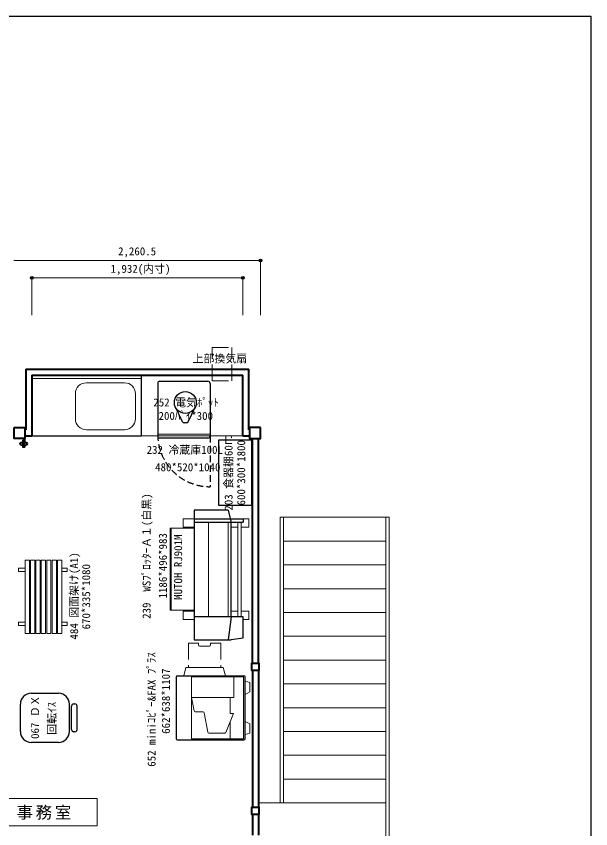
# Model space of a CAD drawing. Units: millimetres, scale not verified. Extents: x -9777 to 9888, y -7005 to 6977.
# Drawn here: x 4622 to 9885, y -462 to 6977 of the extents above; entities that cross this region are included whole.
import ezdxf
from ezdxf.enums import TextEntityAlignment as Align

# ---------------------------------------------------------------- set-up
doc = ezdxf.new("R2010")
doc.units = ezdxf.units.MM
doc.header["$LTSCALE"] = 50
doc.header["$PDMODE"] = 32
doc.header["$PDSIZE"] = 25
doc.linetypes.add('DASHED1', pattern=[1.8, 1.2, -0.6])
doc.linetypes.add('DASHED3', pattern=[4, 3, -1])
for name, color, linetype, lineweight in [('0-0', 7, 'Continuous', 25), ('0-1', 7, 'Continuous', 25), ('0-2', 7, 'Continuous', 25), ('0-A', 7, 'Continuous', 18)]:
    doc.layers.add(name, color=color, linetype=linetype, lineweight=lineweight)
doc.styles.add('ＭＳ ゴシック', font='')
doc.styles.get('ＭＳ ゴシック').set_extended_font_data('MS Gothic')

msp = doc.modelspace()

# ---------------------------------------------------------------- linework, layer by layer
at = {"layer": '0-0'}
msp.add_lwpolyline([(-9777.2, 6977.36), (9884.96, 6977.36), (9884.96, -7005.08)], dxfattribs=at)
at = {"layer": '0-1', "color": 4, "lineweight": 18}
for p, q in [((4599.1, 4741.76), (6859.6, 4741.76)), ((6859.6, 4741.76), (6859.6, 4241.76)), ((4764.6, 4582.53), (4764.6, 4241.76)), ((4764.6, 4582.53), (6696.6, 4582.53)), ((6696.6, 4582.53), (6696.6, 4241.76)), ((5768.92, 3661.5), (4768.92, 3661.5)), ((5263.92, 3621.5), (5613.92, 3621.5)), ((5163.92, 3291.5), (5163.92, 3521.5)), ((5713.92, 3291.5), (5713.92, 3521.5)), ((4764.6, 3136.76), (6696.6, 3136.76)), ((5613.92, 3191.5), (5263.92, 3191.5)), ((7039.6, -225.24), (7039.6, 2389.76)), ((7071.6, 2389.76), (7039.6, 2389.76)), ((8007.6, -2488.24), (8007.6, 2389.76)), ((8039.6, -2488.24), (8039.6, 2389.76)), ((7071.6, 2171.85), (8007.6, 2171.85)), ((7071.6, 1953.93), (8007.6, 1953.93)), ((7071.6, 1736.01), (8007.6, 1736.01)), ((7071.6, 1518.1), (8007.6, 1518.1)), ((7071.6, 1300.18), (8007.6, 1300.18)), ((7071.6, 1082.26), (8007.6, 1082.26)), ((7071.6, 864.35), (8007.6, 864.35)), ((7071.6, 646.43), (8007.6, 646.43)), ((7071.6, 428.51), (8007.6, 428.51)), ((7071.6, 210.6), (8007.6, 210.6)), ((7071.6, -7.32), (8007.6, -7.32)), ((6839.6, -225.24), (7071.6, -225.24)), ((7071.6, -225.24), (8007.6, -225.24))]:
    msp.add_line(p, q, dxfattribs=at)
at = {"layer": '0-1', "color": 4, "linetype": 'DASHED3', "lineweight": 18}
for p, q in [((6416.6, 3944.76), (6596.6, 3944.76)), ((6416.6, 3639.76), (6416.6, 3944.76))]:
    msp.add_line(p, q, dxfattribs=at)
at = {"layer": '0-1', "color": 2, "lineweight": 40}
for p, q in [((4709.6, 3744.76), (6751.6, 3744.76)), ((4709.6, 3744.76), (4709.6, 3191.76)), ((6751.6, 3191.76), (6751.6, 3744.76)), ((4764.6, 3689.76), (6696.6, 3689.76)), ((4764.6, 3689.76), (4764.6, 3136.76)), ((6696.6, 3136.76), (6696.6, 3689.76)), ((4701.6, 3191.76), (4709.6, 3191.76)), ((4701.6, 3136.76), (4764.6, 3136.76)), ((6696.6, 3136.76), (6759.6, 3136.76)), ((6751.6, 3191.76), (6759.6, 3191.76)), ((6784.6, 1053.76), (6784.6, 3111.76)), ((6839.6, 1053.76), (6839.6, 3111.76)), ((6784.6, 988.76), (6784.6, -265.24)), ((6839.6, 988.76), (6839.6, -265.24)), ((6784.6, -330.24), (6784.6, -520.24)), ((6839.6, -330.24), (6839.6, -520.24))]:
    msp.add_line(p, q, dxfattribs=at)
at = {"layer": '0-1'}
for p, q in [((5768.92, 3686.5), (4768.92, 3686.5)), ((5768.92, 3136.5), (5768.92, 3686.5)), ((4662.6, 3078.26), (4662.6, 3050.26)), ((4662.6, 3078.26), (4677.6, 3078.26)), ((4662.6, 3050.26), (4677.6, 3050.26)), ((4677.6, 3096.76), (4677.6, 3031.76)), ((4677.6, 3096.76), (4689.6, 3096.76)), ((4689.6, 3111.76), (4689.6, 3031.76)), ((4701.6, 3111.76), (4701.6, 3031.76)), ((4701.6, 3078.26), (4716.6, 3078.26)), ((4701.6, 3050.26), (4716.6, 3050.26)), ((4716.6, 3078.26), (4716.6, 3050.26)), ((4677.6, 3031.76), (4701.6, 3031.76))]:
    msp.add_line(p, q, dxfattribs=at)
at = {"layer": '0-1', "color": 4, "linetype": 'DASHED3', "lineweight": 18}
msp.add_lwpolyline([(6416.6, 3639.76), (6596.6, 3639.76), (6596.6, 3944.76)], dxfattribs=at)
at = {"layer": '0-1'}
msp.add_lwpolyline([(4768.92, 3686.5), (4768.92, 3136.5), (5768.92, 3136.5)], dxfattribs=at)
at = {"layer": '0-1', "color": 2, "lineweight": 40}
for points in [[(4601.6, 3211.76), (4701.6, 3211.76), (4701.6, 3111.76), (4601.6, 3111.76)], [(6859.6, 3211.76), (6759.6, 3211.76), (6759.6, 3111.76), (6859.6, 3111.76)], [(6844.6, 988.76), (6779.6, 988.76), (6779.6, 1053.76), (6844.6, 1053.76)], [(6844.6, -330.24), (6779.6, -330.24), (6779.6, -265.24), (6844.6, -265.24)]]:
    msp.add_lwpolyline(points, close=True, dxfattribs=at)
at = {"layer": '0-1', "color": 4, "lineweight": 18}
msp.add_lwpolyline([(7071.6, -225.24), (7071.6, 2389.76), (8007.6, 2389.76), (8039.6, 2389.76)], dxfattribs=at)
for centre, start, end in [((5263.92, 3521.5), 90, 180), ((5613.92, 3521.5), 0, 90), ((5263.92, 3291.5), 180, 270), ((5613.92, 3291.5), 270, 0)]:
    msp.add_arc(centre, 100, start, end, dxfattribs=at)
at = {"layer": '0-1'}
for centre, start, end in [((4662.6, 3064.26), 89.99998, 269.99998), ((4716.6, 3064.26), 270, 90)]:
    msp.add_arc(centre, 10, start, end, dxfattribs=at)
at = {"layer": '0-1', "color": 4}
for p in [(6859.6, 4741.76), (4764.6, 4582.53), (6696.6, 4582.53)]:
    msp.add_point(p, dxfattribs=at)
at = {"layer": '0-2'}
for p, q in [((5917.47, 3615), (5917.47, 3135)), ((5937.47, 3635), (6377.47, 3635)), ((6397.47, 3615), (6397.47, 3135)), ((6145.2, 3264.71), (6080.79, 3396.82)), ((6196.15, 3264.71), (6260.56, 3396.82)), ((6178.18, 3253.47), (6163.17, 3253.47)), ((6377.47, 3115), (5937.47, 3115)), ((6561.93, 2455.18), (6251.93, 2455.18)), ((6251.93, 2455.18), (6251.93, 1269.18)), ((6251.93, 2375.18), (6701.93, 2375.18)), ((6251.93, 2345.18), (6701.93, 2345.18)), ((6591.93, 1479.18), (6591.93, 2345.18)), ((6701.93, 2375.18), (6701.93, 2345.18)), ((6701.93, 1479.18), (6251.93, 1479.18)), ((6591.93, 1479.18), (6561.93, 1269.18)), ((6701.93, 1281.91), (6701.93, 1479.18)), ((6251.93, 1269.18), (6591.93, 1269.18)), ((6701.93, 1281.91), (6591.93, 1269.18)), ((6086.71, 928.57), (6086.71, 361.57)), ((6096.71, 938.57), (6707.71, 938.57)), ((6717.71, 361.57), (6717.71, 928.57)), ((4759.28, 778.8), (5009.28, 778.8)), ((4659.28, 428.8), (4659.28, 678.8)), ((5109.28, 428.8), (5109.28, 678.8)), ((5149.28, 681.93), (5159.28, 681.93)), ((5129.28, 445.8), (5129.28, 661.93)), ((5179.28, 445.8), (5179.28, 661.93)), ((5159.28, 425.8), (5149.28, 425.8)), ((5009.28, 328.8), (4759.28, 328.8)), ((6096.71, 351.57), (6707.71, 351.57))]:
    msp.add_line(p, q, dxfattribs=at)
at = {"layer": '0-2', "color": 4, "lineweight": 18}
for p, q in [((6397.47, 3150), (5917.47, 3150)), ((6251.93, 2375.18), (6151.93, 2375.18)), ((6151.93, 2375.18), (6151.93, 2300.18)), ((6381.93, 2345.18), (6381.93, 1479.18)), ((6563.03, 2345.18), (6562.15, 1479.18)), ((6651.93, 2345.18), (6651.93, 1479.18)), ((6681.93, 2345.18), (6681.93, 1479.18)), ((6251.93, 2290.18), (6031.93, 2290.18)), ((6031.93, 1539.18), (6031.93, 2290.18)), ((6041.93, 1539.18), (6041.93, 2290.18)), ((6251.93, 2300.18), (6151.93, 2300.18)), ((6591.93, 2300.18), (6651.93, 2300.18)), ((6681.93, 2300.18), (6751.93, 2300.18)), ((4703.34, 1996.21), (4742.62, 1996.21)), ((4703.34, 1326.21), (4703.34, 1996.21)), ((4742.62, 1326.21), (4742.62, 1996.21)), ((4752.62, 1996.21), (4791.91, 1996.21)), ((4752.62, 1326.21), (4752.62, 1996.21)), ((4791.91, 1326.21), (4791.91, 1996.21)), ((4801.91, 1996.21), (4841.19, 1996.21)), ((4801.91, 1326.21), (4801.91, 1996.21)), ((4841.19, 1326.21), (4841.19, 1996.21)), ((4851.19, 1996.21), (4890.48, 1996.21)), ((4851.19, 1326.21), (4851.19, 1996.21)), ((4890.48, 1326.21), (4890.48, 1996.21)), ((4900.48, 1996.21), (4939.76, 1996.21)), ((4900.48, 1326.21), (4900.48, 1996.21)), ((4939.76, 1326.21), (4939.76, 1996.21)), ((4949.76, 1996.21), (4989.05, 1996.21)), ((4949.76, 1326.21), (4949.76, 1996.21)), ((4989.05, 1326.21), (4989.05, 1996.21)), ((4999.05, 1996.21), (5038.34, 1996.21)), ((4999.05, 1326.21), (4999.05, 1996.21)), ((5038.34, 1996.21), (5038.34, 1326.21)), ((4640.89, 1894.03), (4640.89, 1924.03)), ((4640.89, 1924.03), (4703.34, 1924.03)), ((4640.89, 1894.03), (4703.34, 1894.03)), ((5038.34, 1924.03), (5089.68, 1924.03)), ((5038.34, 1894.03), (5089.68, 1894.03)), ((5089.68, 1894.03), (5089.68, 1924.03)), ((6251.93, 1539.18), (6031.93, 1539.18)), ((6151.93, 1529.18), (6151.93, 1454.18)), ((6251.93, 1529.18), (6151.93, 1529.18)), ((6651.93, 1529.18), (6591.93, 1529.18)), ((6751.93, 1529.18), (6681.93, 1529.18)), ((6751.93, 1529.18), (6751.93, 1454.18)), ((4640.89, 1398.4), (4640.89, 1428.4)), ((4640.89, 1428.4), (4703.34, 1428.4)), ((5038.34, 1428.4), (5089.68, 1428.4)), ((5089.68, 1398.4), (5089.68, 1428.4)), ((6251.93, 1454.18), (6151.93, 1454.18)), ((6751.93, 1454.18), (6701.93, 1454.18)), ((4640.89, 1398.4), (4703.34, 1398.4)), ((5038.34, 1398.4), (5089.68, 1398.4)), ((4742.62, 1326.21), (4703.34, 1326.21)), ((4791.91, 1326.21), (4752.62, 1326.21)), ((4841.19, 1326.21), (4801.91, 1326.21)), ((4890.48, 1326.21), (4851.19, 1326.21)), ((4939.76, 1326.21), (4900.48, 1326.21)), ((4989.05, 1326.21), (4949.76, 1326.21)), ((5038.34, 1326.21), (4999.05, 1326.21)), ((6291.6, 1221.57), (6291.6, 1236.57)), ((6176.71, 1013.57), (6156.71, 938.57)), ((6517.71, 1013.57), (6176.71, 1013.57)), ((6517.71, 1013.57), (6537.71, 938.57)), ((6096.71, 938.57), (6707.71, 938.57)), ((6226.71, 930.21), (6702.33, 930.21)), ((6613.82, 740.21), (6613.82, 930.21)), ((6717.71, 888.57), (6762.71, 875.95)), ((6762.71, 792.51), (6762.71, 875.95)), ((6717.71, 768.57), (6762.71, 792.51)), ((6226.71, 740.21), (6613.82, 740.21)), ((6251.07, 617.08), (6226.71, 740.21)), ((6582.33, 740.21), (6582.33, 594.75)), ((6334.27, 609.02), (6260.88, 609.02)), ((6376.78, 423.08), (6344.1, 600.83)), ((6540.72, 421.07), (6612.39, 594.75)), ((6612.39, 594.75), (6582.33, 594.75)), ((6582.33, 362.07), (6582.33, 521.89)), ((6717.71, 521.57), (6762.71, 497.63)), ((6762.71, 497.63), (6762.71, 414.19)), ((6531.47, 414.89), (6386.61, 414.89)), ((6717.71, 401.57), (6762.71, 414.19))]:
    msp.add_line(p, q, dxfattribs=at)
at = {"layer": '0-2', "linetype": 'DASHED1'}
msp.add_line((6397.47, 3135), (6397.47, 2670), dxfattribs=at)
at = {"layer": '0-2', "color": 4, "linetype": 'DASHED3', "lineweight": 18}
for p, q in [((6198.68, 1236.57), (6291.6, 1236.57)), ((6198.68, 1236.57), (6198.68, 1013.57)), ((6301.6, 1211.57), (6391.6, 1211.57)), ((6494.52, 1236.57), (6401.6, 1236.57)), ((6401.6, 1221.57), (6401.6, 1236.57)), ((6494.52, 1236.57), (6494.52, 1013.57))]:
    msp.add_line(p, q, dxfattribs=at)
at = {"layer": '0-2'}
msp.add_lwpolyline([(6776.73, 2498.19), (6476.73, 2498.19), (6476.73, 3098.19), (6776.73, 3098.19)], close=True, dxfattribs=at)
msp.add_lwpolyline([(6561.93, 2455.18), (6563.13, 2450.79), (6591.93, 2345.18)], dxfattribs=at)
at = {"layer": '0-2', "color": 4, "lineweight": 18}
for points in [[(6701.93, 2375.18), (6751.93, 2375.18), (6751.93, 2300.18)], [(6226.71, 930.21), (6226.71, 362.07), (6702.33, 362.07), (6702.33, 930.21)]]:
    msp.add_lwpolyline(points, dxfattribs=at)
at = {"layer": '0-2'}
msp.add_circle((6170.67, 3440.64), 100, dxfattribs=at)
for centre, radius, start, end in [((5937.47, 3615), 20, 90, 180), ((6377.47, 3615), 20, 0, 90), ((6163.17, 3273.47), 20, 205.99115, 270), ((6178.18, 3273.47), 20, 270, 334.00885), ((5937.47, 3135), 20, 180, 270), ((6377.47, 3135), 20, 270, 0), ((6096.71, 928.57), 10, 90, 180), ((6707.71, 928.57), 10, 0, 90), ((4759.28, 678.8), 100, 90, 180), ((5009.28, 678.8), 100, 0, 90), ((5149.28, 661.93), 20, 90, 180), ((5159.28, 661.93), 20, 0, 90), ((4759.28, 428.8), 100, 180, 270), ((5009.28, 428.8), 100, 270, 0), ((5149.28, 445.8), 20, 180, 270), ((5159.28, 445.8), 20, 270, 0), ((6096.71, 361.57), 10, 180, 270), ((6707.71, 361.57), 10, 270, 0)]:
    msp.add_arc(centre, radius, start, end, dxfattribs=at)
at = {"layer": '0-2', "linetype": 'DASHED1'}
msp.add_arc((6397.47, 3150), 480, 180, 270, dxfattribs=at)
at = {"layer": '0-2', "color": 4, "lineweight": 18}
for centre, start, end in [((6301.6, 1221.57), 180, 270), ((6391.6, 1221.57), 270, 0), ((6260.88, 619.02), 191.19045, 270), ((6334.27, 599.02), 10.41603, 90), ((6386.61, 424.89), 190.41603, 270), ((6531.47, 424.89), 270, 337.57414)]:
    msp.add_arc(centre, 10, start, end, dxfattribs=at)
at = {"layer": '0-A', "color": 4}
msp.add_lwpolyline([(4411.55, -433.92), (5361.55, -433.92), (5361.55, -183.92), (4411.55, -183.92)], close=True, dxfattribs=at)

# ---------------------------------------------------------------- texts
at = {"layer": '0-1', "color": 4, "style": 'ＭＳ ゴシック'}
for s, p in [('2,260.5', (5554.35, 4766.76)), ('1,932(内寸)', (5485.77, 4606.19)), ('上部換気扇', (6237.1, 3784.46))]:
    msp.add_text(s, height=73.31, dxfattribs=at).set_placement(p, align=Align.BOTTOM_LEFT)
at = {"layer": '0-2', "color": 4, "style": 'ＭＳ ゴシック'}
for s, p in [('252 電気ﾎﾟｯﾄ', (5877.63, 3383.15)), ('200ﾊﾟｲ*300', (5925.35, 3259.49)), ('232 冷蔵庫100L', (5816.43, 2948.96)), ('480*520*1040', (5894.08, 2789.78))]:
    msp.add_text(s, height=73.31, dxfattribs=at).set_placement(p, align=Align.BOTTOM_LEFT)
for s, p in [('203 食器棚60巾', (6625.53, 2450.79)), ('600*300*1800', (6741.05, 2498.44)), ('239\u3000WSﾌﾟﾛｯﾀｰＡ１(白黒)', (5874.16, 1460.17)), ('1186*496*983', (6023.47, 1646.81)), ('MUTOH RJ901M', (6163.44, 1633.74)), ('484 図面架け(A1)', (5210.38, 1270.68)), ('670*335*1080', (5320.63, 1363.64)), ('652 miniｺﾋﾟｰ&FAX ﾌﾟﾗｽ', (5920.24, 106.06)), ('662*638*1107', (6051.33, 407.21)), ('067 ＤＸ', (4852.85, 360.63)), ('回転ｲｽ', (5007.28, 399.24))]:
    msp.add_text(s, height=73.31, rotation=90, dxfattribs=at).set_placement(p, align=Align.BOTTOM_LEFT)
at = {"layer": '0-A', "insert": (4624.59, -379.69), "char_height": 110, "attachment_point": 7, "style": 'ＭＳ ゴシック'}
msp.add_mtext('\\T1.17;事務室', dxfattribs=at)

doc.saveas('drawing.dxf')
